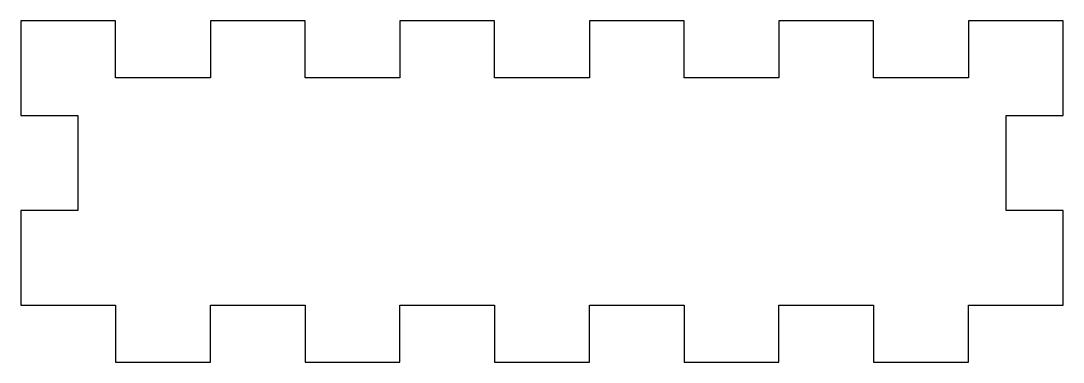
# Model space of a CAD drawing. Header units: millimetres. Extents: x 0 to 55, y 0 to 18.
import ezdxf

# ---------------------------------------------------------------- set-up
doc = ezdxf.new("R2010")
doc.units = ezdxf.units.MM

msp = doc.modelspace()

# ---------------------------------------------------------------- linework, layer by layer
msp.add_lwpolyline([(10, 3), (15, 3), (15, 0), (20, 0), (20, 3), (25, 3), (25, 0), (30, 0), (30, 3), (35, 3), (35, 0), (40, 0), (40, 3), (45, 3), (45, 0), (50, 0), (50, 3), (55, 3), (55, 8), (52, 8), (52, 13), (55, 13), (55, 18), (50, 18), (50, 15), (45, 15), (45, 18), (40, 18), (40, 15), (35, 15), (35, 18), (30, 18), (30, 15), (25, 15), (25, 18), (20, 18), (20, 15), (15, 15), (15, 18), (10, 18), (10, 15), (5, 15), (5, 18), (0, 18), (0, 13), (3, 13), (3, 8), (0, 8), (0, 3), (5, 3), (5, 0), (10, 0)], close=True)

doc.saveas('drawing.dxf')
